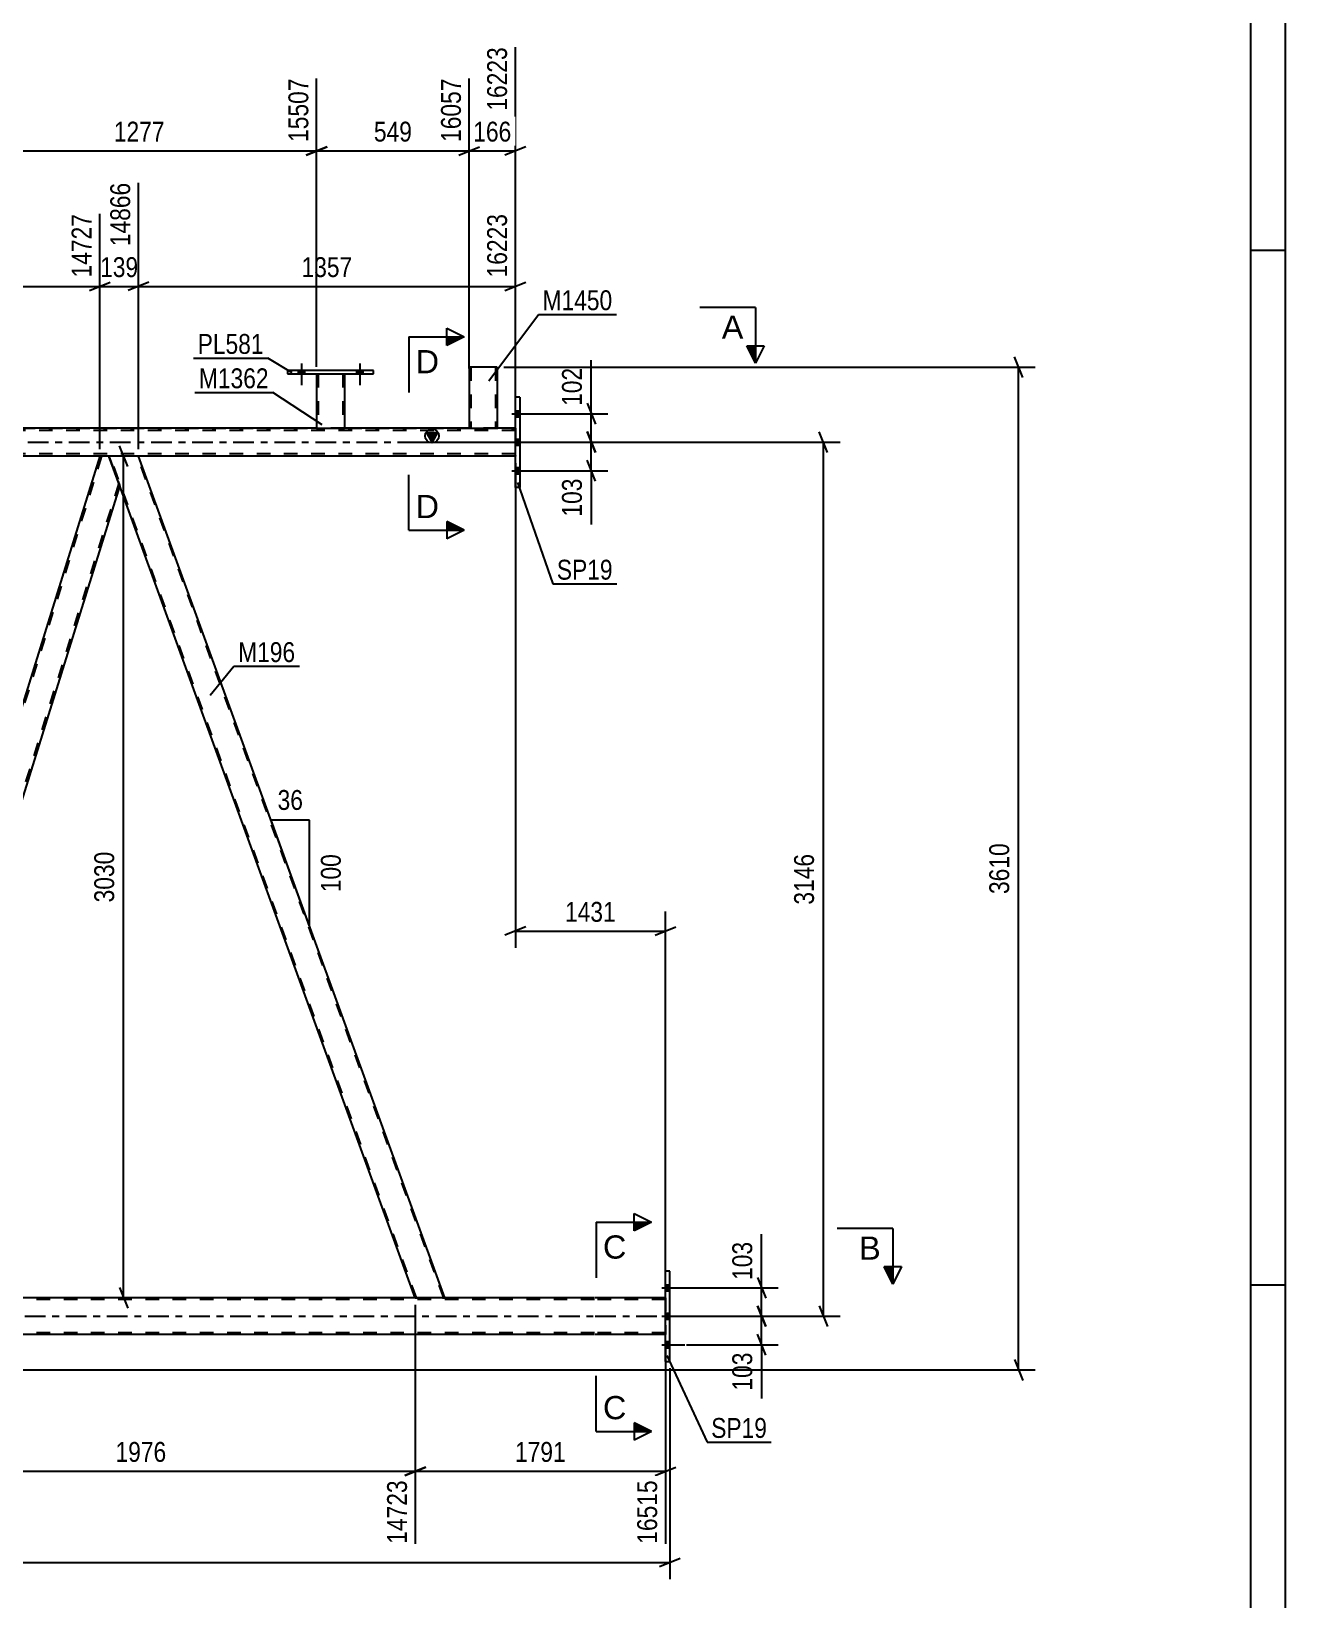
# Model space of a CAD drawing. Header units: millimetres. Extents: x -90 to 751, y -419 to 175.
# Drawn here: x 570.3 to 750.9, y -166.7 to 59.2 of the extents above; entities that cross this region are included whole.
import ezdxf

# ---------------------------------------------------------------- set-up
doc = ezdxf.new("R2010")
doc.units = ezdxf.units.MM
doc.linetypes.add('DXK_LINE_DOT2', pattern=[3.9198, 1.9599, -1.9599])
doc.linetypes.add('DXK_LINE_DOT3', pattern=[5.9187, 2.979, -0.9799, 0.9799, -0.9799])
doc.styles.add('Arial', font='ARIAL.TTF', dxfattribs={"height": 0.2})
doc.styles.add('Arial Narrow', font='ARIALN.TTF', dxfattribs={"height": 0.2})

# ---------------------------------------------------------------- blocks, each defined once
blk = doc.blocks.new('Unknown-814409720-1133')
at = {"color": 5, "linetype": 'Continuous'}
for p, q in [((750.91, -419.4), (750.91, 174.6)), ((745.91, -414.4), (745.91, 169.6)), ((750.91, 27.6), (745.91, 27.6)), ((750.91, -121.4), (745.91, -121.4))]:
    blk.add_line(p, q, dxfattribs=at)
blk = doc.blocks.new('Part-814409720-3761 - 3614')
at = {"color": 2, "linetype": 'Continuous'}
for p, q in [((633.33, 10.8), (633.33, 2)), ((637.33, 10.8), (633.33, 10.8)), ((637.33, 10.8), (637.33, 2)), ((633.33, 2), (637.33, 2))]:
    blk.add_line(p, q, dxfattribs=at)
at = {"color": 7, "linetype": 'DXK_LINE_DOT2'}
for p, q in [((633.57, 10.8), (633.57, 2)), ((637.02, 10.8), (637.03, 10.8)), ((637.03, 10.8), (637.07, 10.8)), ((637.07, 10.8), (637.09, 10.8)), ((637.09, 10.8), (637.09, 2)), ((637.07, 2), (637.03, 2)), ((637.07, 2), (637.03, 2)), ((637.09, 2), (637.07, 2)), ((637.07, 2), (637.09, 2))]:
    blk.add_line(p, q, dxfattribs=at)
blk = doc.blocks.new('Bolt-814409720-3675 - 3614')
at = {"linetype": 'Continuous'}
for points in [[(608.71, 9.84), (609.59, 9.84), (609.59, 10.32), (608.71, 10.32)], [(617.11, 9.84), (617.99, 9.84), (617.99, 10.32), (617.11, 10.32)]]:
    blk.add_hatch(color=1, dxfattribs=at).paths.add_polyline_path(points)
at = {"color": 1, "linetype": 'Continuous'}
for p, q in [((609.15, 11.32), (609.15, 8.2)), ((617.55, 11.32), (617.55, 8.2)), ((608.71, 10.32), (608.71, 9.84)), ((609.59, 10.32), (609.59, 9.84)), ((617.11, 10.32), (617.11, 9.84)), ((617.99, 10.32), (617.99, 9.84))]:
    blk.add_line(p, q, dxfattribs=at)
blk = doc.blocks.new('Bolt-814409720-3676 - 3614')
at = {"linetype": 'Continuous'}
for points in [[(608.71, 9.84), (609.59, 9.84), (609.59, 10.32), (608.71, 10.32)], [(617.11, 9.84), (617.99, 9.84), (617.99, 10.32), (617.11, 10.32)]]:
    blk.add_hatch(color=1, dxfattribs=at).paths.add_polyline_path(points)
at = {"color": 1, "linetype": 'Continuous'}
for p, q in [((609.15, 11.32), (609.15, 8.2)), ((617.55, 11.32), (617.55, 8.2)), ((608.71, 10.32), (608.71, 9.84)), ((609.59, 10.32), (609.59, 9.84)), ((617.11, 10.32), (617.11, 9.84)), ((617.99, 10.32), (617.99, 9.84))]:
    blk.add_line(p, q, dxfattribs=at)
blk = doc.blocks.new('Part-814409720-3766 - 3614')
at = {"color": 2, "linetype": 'Continuous'}
for p, q in [((607.15, 10.32), (607.15, 9.84)), ((619.55, 10.32), (607.15, 10.32)), ((607.15, 9.84), (619.55, 9.84)), ((619.55, 9.84), (619.55, 10.32))]:
    blk.add_line(p, q, dxfattribs=at)
blk = doc.blocks.new('Part-814409720-3771 - 3614')
at = {"color": 2, "linetype": 'Continuous'}
for p, q in [((611.35, 9.84), (611.35, 2)), ((615.35, 9.84), (615.35, 2)), ((611.35, 2), (615.35, 2))]:
    blk.add_line(p, q, dxfattribs=at)
at = {"color": 7, "linetype": 'DXK_LINE_DOT2'}
for p, q in [((611.35, 9.84), (615.35, 9.84)), ((611.35, 9.84), (611.35, 9.84)), ((611.35, 9.84), (611.35, 9.84)), ((611.59, 9.84), (611.59, 2)), ((615.11, 9.84), (615.11, 2)), ((615.35, 9.84), (615.35, 9.84)), ((615.35, 9.84), (615.35, 9.84)), ((615.06, 2), (615.09, 2)), ((615.06, 2), (615.09, 2)), ((615.09, 2), (615.11, 2)), ((615.09, 2), (615.11, 2))]:
    blk.add_line(p, q, dxfattribs=at)
blk = doc.blocks.new('Part-814409720-3904 - 3614')
at = {"color": 2, "linetype": 'Continuous'}
for p, q in [((585.7, -2), (581.44, -2)), ((629.82, -123.22), (585.7, -2)), ((625.56, -123.22), (582.97, -6.2))]:
    blk.add_line(p, q, dxfattribs=at)
at = {"color": 7, "linetype": 'DXK_LINE_DOT2'}
for p, q in [((581.44, -2), (582.97, -6.2)), ((625.74, -123.22), (581.61, -2)), ((629.65, -123.22), (585.53, -2)), ((625.56, -123.22), (629.82, -123.22))]:
    blk.add_line(p, q, dxfattribs=at)
blk = doc.blocks.new('Bolt-814409720-3848 - 3614')
at = {"linetype": 'Continuous'}
for points in [[(640.61, 3.66), (640.61, 4.54), (639.97, 4.54), (639.97, 3.66)], [(640.61, 3.66), (640.61, 4.54), (639.97, 4.54), (639.97, 3.66)], [(640.61, 3.66), (640.61, 4.54), (639.97, 4.54), (639.97, 3.66)], [(640.61, -0.44), (640.61, 0.44), (639.97, 0.44), (639.97, -0.44)], [(640.61, -0.44), (640.61, 0.44), (639.97, 0.44), (639.97, -0.44)], [(640.61, -4.54), (640.61, -3.66), (639.97, -3.66), (639.97, -4.54)], [(640.61, -4.54), (640.61, -3.66), (639.97, -3.66), (639.97, -4.54)], [(640.61, -4.54), (640.61, -3.66), (639.97, -3.66), (639.97, -4.54)]]:
    blk.add_hatch(color=1, dxfattribs=at).paths.add_polyline_path(points)
at = {"color": 1, "linetype": 'Continuous'}
for p, q in [((639.97, 4.54), (640.61, 4.54)), ((639.97, 4.54), (640.61, 4.54)), ((639.97, 4.54), (640.61, 4.54)), ((639.45, 4.1), (642.77, 4.1)), ((639.45, 4.1), (642.77, 4.1)), ((639.45, 4.1), (642.77, 4.1)), ((639.97, 3.66), (640.61, 3.66)), ((639.97, 3.66), (640.61, 3.66)), ((639.97, 3.66), (640.61, 3.66)), ((639.45, 0), (642.77, 0)), ((639.45, 0), (642.77, 0)), ((639.97, 0.44), (640.61, 0.44)), ((639.97, 0.44), (640.61, 0.44)), ((639.97, -0.44), (640.61, -0.44)), ((639.97, -0.44), (640.61, -0.44)), ((639.45, -4.1), (642.77, -4.1)), ((639.45, -4.1), (642.77, -4.1)), ((639.45, -4.1), (642.77, -4.1)), ((639.97, -3.66), (640.61, -3.66)), ((639.97, -3.66), (640.61, -3.66)), ((639.97, -3.66), (640.61, -3.66)), ((639.97, -4.54), (640.61, -4.54)), ((639.97, -4.54), (640.61, -4.54)), ((639.97, -4.54), (640.61, -4.54))]:
    blk.add_line(p, q, dxfattribs=at)
blk = doc.blocks.new('Bolt-814409720-3849 - 3614')
at = {"linetype": 'Continuous'}
for points in [[(662.23, -122.2), (662.23, -121.32), (661.59, -121.32), (661.59, -122.2)], [(662.23, -122.2), (662.23, -121.32), (661.59, -121.32), (661.59, -122.2)], [(662.23, -122.2), (662.23, -121.32), (661.59, -121.32), (661.59, -122.2)], [(662.23, -126.3), (662.23, -125.42), (661.59, -125.42), (661.59, -126.3)], [(662.23, -126.3), (662.23, -125.42), (661.59, -125.42), (661.59, -126.3)], [(662.23, -130.4), (662.23, -129.52), (661.59, -129.52), (661.59, -130.4)], [(662.23, -130.4), (662.23, -129.52), (661.59, -129.52), (661.59, -130.4)], [(662.23, -130.4), (662.23, -129.52), (661.59, -129.52), (661.59, -130.4)]]:
    blk.add_hatch(color=1, dxfattribs=at).paths.add_polyline_path(points)
at = {"color": 1, "linetype": 'Continuous'}
for p, q in [((661.07, -121.76), (664.39, -121.76)), ((661.07, -121.76), (664.39, -121.76)), ((661.07, -121.76), (664.39, -121.76)), ((661.59, -121.32), (662.23, -121.32)), ((661.59, -121.32), (662.23, -121.32)), ((661.59, -121.32), (662.23, -121.32)), ((661.59, -122.2), (662.23, -122.2)), ((661.59, -122.2), (662.23, -122.2)), ((661.59, -122.2), (662.23, -122.2)), ((661.07, -125.86), (664.39, -125.86)), ((661.07, -125.86), (664.39, -125.86)), ((661.59, -125.42), (662.23, -125.42)), ((661.59, -125.42), (662.23, -125.42)), ((661.59, -126.3), (662.23, -126.3)), ((661.59, -126.3), (662.23, -126.3)), ((661.07, -129.96), (664.39, -129.96)), ((661.07, -129.96), (664.39, -129.96)), ((661.07, -129.96), (664.39, -129.96)), ((661.59, -129.52), (662.23, -129.52)), ((661.59, -129.52), (662.23, -129.52)), ((661.59, -129.52), (662.23, -129.52)), ((661.59, -130.4), (662.23, -130.4)), ((661.59, -130.4), (662.23, -130.4)), ((661.59, -130.4), (662.23, -130.4))]:
    blk.add_line(p, q, dxfattribs=at)
blk = doc.blocks.new('Part-814409720-3894 - 3614')
at = {"color": 7, "linetype": 'DXK_LINE_DOT2'}
for p, q in [((580.38, -2), (543.56, -120.12)), ((582.86, -5.88), (546.28, -123.22)), ((582.97, -6.2), (582.99, -6.25)), ((582.99, -6.25), (582.97, -6.2)), ((543.84, -118.4), (543.42, -119.75)), ((548.03, -118.4), (546.53, -123.22)), ((544.69, -123.22), (543.42, -119.75)), ((546.53, -123.22), (544.69, -123.22))]:
    blk.add_line(p, q, dxfattribs=at)
at = {"color": 2, "linetype": 'Continuous'}
for p, q in [((580.13, -2), (543.84, -118.4)), ((581.44, -2), (580.13, -2)), ((582.97, -6.2), (581.44, -2)), ((582.99, -6.25), (548.03, -118.4))]:
    blk.add_line(p, q, dxfattribs=at)
blk = doc.blocks.new('Part-814409720-3924 - 3614')
at = {"color": 2, "linetype": 'Continuous'}
for p, q in [((662.23, -119.36), (661.59, -119.36)), ((661.59, -132.36), (661.59, -119.36)), ((662.23, -132.36), (662.23, -119.36)), ((661.59, -132.36), (662.23, -132.36))]:
    blk.add_line(p, q, dxfattribs=at)
blk = doc.blocks.new('Part-814409720-3934 - 3614')
at = {"color": 7, "linetype": 'DXK_LINE_DOT2'}
for p, q in [((651.37, -123.46), (36.63, -123.46)), ((661.59, -123.46), (651.47, -123.46)), ((661.59, -123.22), (661.59, -128.5)), ((651.37, -128.26), (36.63, -128.26)), ((661.59, -128.26), (651.47, -128.26))]:
    blk.add_line(p, q, dxfattribs=at)
at = {"color": 2, "linetype": 'Continuous'}
for p, q in [((651.37, -123.22), (551.17, -123.22)), ((661.59, -123.22), (651.47, -123.22)), ((651.37, -128.5), (551.17, -128.5)), ((661.59, -128.5), (651.47, -128.5))]:
    blk.add_line(p, q, dxfattribs=at)
at = {"color": 7, "linetype": 'DXK_LINE_DOT3'}
for p, q in [((36.63, -125.86), (651.37, -125.86)), ((651.47, -125.86), (661.59, -125.86))]:
    blk.add_line(p, q, dxfattribs=at)
blk = doc.blocks.new('Part-814409720-3963 - 3614')
at = {"linetype": 'Continuous'}
blk.add_hatch(color=2, dxfattribs=at).paths.add_polyline_path([(627.97, 0), (627.17, 1.4), (628.77, 1.4)])
at = {"color": 7, "linetype": 'DXK_LINE_DOT2'}
for p, q in [((639.97, 1.68), (25.23, 1.68)), ((59.3, 2), (639.97, 2)), ((615.35, 2), (611.35, 2)), ((637.33, 2), (633.33, 2)), ((639.97, 2), (639.97, -2)), ((639.97, -1.68), (25.23, -1.68)), ((585.7, -2), (580.13, -2))]:
    blk.add_line(p, q, dxfattribs=at)
at = {"color": 7, "linetype": 'DXK_LINE_DOT3'}
blk.add_line((25.23, 0), (639.97, 0), dxfattribs=at)
at = {"color": 2, "linetype": 'Continuous'}
for p, q in [((611.35, 2), (564.27, 2)), ((633.33, 2), (615.35, 2)), ((627.97, 0), (627.17, 1.4)), ((627.17, 1.4), (628.77, 1.4)), ((628.77, 1.4), (627.97, 0)), ((639.97, 2), (637.33, 2)), ((580.13, -2), (500.57, -2)), ((639.97, -2), (585.7, -2))]:
    blk.add_line(p, q, dxfattribs=at)
blk.add_circle((627.97, 0.9), 1, dxfattribs=at)
blk = doc.blocks.new('Part-814409720-3984 - 3614')
at = {"color": 2, "linetype": 'Continuous'}
for p, q in [((640.61, 6.5), (639.97, 6.5)), ((639.97, -6.5), (639.97, 6.5)), ((640.61, 6.5), (640.61, -6.5)), ((640.61, -6.5), (639.97, -6.5))]:
    blk.add_line(p, q, dxfattribs=at)
blk = doc.blocks.new('StraightDimension-814409720-15407 - 3614')
at = {"color": 7, "linetype": 'Continuous'}
for p, q in [((560.27, 10.84), (560.27, 52.38)), ((611.35, 10.84), (611.35, 52.38)), ((561.77, 42.54), (558.77, 41.34)), ((560.27, 41.94), (611.35, 41.94)), ((609.85, 41.34), (612.85, 42.54))]:
    blk.add_line(p, q, dxfattribs=at)
at = {"color": 0, "linetype": 'Continuous'}
blk.add_wipeout([(610.75, 52.98), (606.55, 52.98), (606.55, 42.64), (610.75, 42.64)], dxfattribs=at)
at = {"color": 0}
blk.add_wipeout([(590.07, 42.69), (590.07, 46.89), (581.55, 46.89), (581.55, 42.69)], dxfattribs=at)
at = {"color": 3, "linetype": 'Continuous', "style": 'Arial Narrow'}
blk.add_text('15507', height=2.863, rotation=90.0002, dxfattribs=at).set_placement((610.15, 43.24))
at = {"color": 3, "style": 'Arial Narrow'}
blk.add_text('1277', height=2.863, dxfattribs=at).set_placement((582.15, 43.29))
blk = doc.blocks.new('StraightDimension-814409720-4614 - 3614')
at = {"color": 7, "linetype": 'Continuous'}
for p, q in [((585.7, -1), (585.7, 37.37)), ((580.13, -1), (580.13, 32.87)), ((578.63, 21.83), (581.63, 23.03)), ((587.2, 23.03), (584.2, 21.83)), ((580.13, 22.43), (585.7, 22.43))]:
    blk.add_line(p, q, dxfattribs=at)
at = {"color": 0}
blk.add_wipeout([(586.26, 23.18), (586.26, 27.38), (579.57, 27.38), (579.57, 23.18)], dxfattribs=at)
at = {"color": 0, "linetype": 'Continuous'}
blk.add_wipeout([(585.1, 37.97), (580.9, 37.97), (580.9, 27.63), (585.1, 27.63)], dxfattribs=at)
at = {"color": 3, "linetype": 'Continuous', "style": 'Arial Narrow'}
blk.add_text('14866', height=2.863, rotation=90.0002, dxfattribs=at).set_placement((584.5, 28.23))
at = {"color": 3, "style": 'Arial Narrow'}
blk.add_text('139', height=2.863, dxfattribs=at).set_placement((580.17, 23.78))
blk = doc.blocks.new('StraightDimension-814409720-15641 - 3614')
at = {"color": 7, "linetype": 'Continuous'}
for p, q in [((546.53, -124.22), (546.53, -158.62)), ((625.56, -124.22), (625.56, -158.62)), ((548.03, -147.58), (545.03, -148.78)), ((546.53, -148.18), (625.56, -148.18)), ((624.06, -148.78), (627.06, -147.58))]:
    blk.add_line(p, q, dxfattribs=at)
at = {"color": 0}
blk.add_wipeout([(590.3, -147.43), (590.3, -143.23), (581.79, -143.23), (581.79, -147.43)], dxfattribs=at)
at = {"color": 0, "linetype": 'Continuous'}
blk.add_wipeout([(624.96, -148.88), (620.76, -148.88), (620.76, -159.22), (624.96, -159.22)], dxfattribs=at)
at = {"color": 3, "style": 'Arial Narrow'}
blk.add_text('1976', height=2.863, dxfattribs=at).set_placement((582.39, -146.83))
at = {"color": 3, "linetype": 'Continuous', "style": 'Arial Narrow'}
blk.add_text('14723', height=2.863, rotation=90.0002, dxfattribs=at).set_placement((624.36, -158.62))
blk = doc.blocks.new('StraightDimension-814409720-5358 - 3614')
at = {"color": 7, "linetype": 'Continuous'}
for p, q in [((602.67, -2), (580.69, -2)), ((584.14, -3.5), (582.94, -0.5)), ((583.54, -123.22), (583.54, -2)), ((582.94, -121.72), (584.14, -124.72)), ((601.81, -123.22), (580.69, -123.22))]:
    blk.add_line(p, q, dxfattribs=at)
at = {"color": 0}
blk.add_wipeout([(582.79, -58.35), (578.59, -58.35), (578.59, -66.87), (582.79, -66.87)], dxfattribs=at)
at = {"color": 3, "style": 'Arial Narrow'}
blk.add_text('3030', height=2.863, rotation=90.0002, dxfattribs=at).set_placement((582.19, -66.27))
blk = doc.blocks.new('StraightDimension-814409720-4557 - 3614')
at = {"color": 7, "linetype": 'Continuous'}
for p, q in [((663.23, -125.86), (677.83, -125.86)), ((674.83, -124.36), (676.03, -127.36)), ((675.43, -129.96), (675.43, -125.86)), ((676.03, -131.46), (674.83, -128.46)), ((664.63, -129.96), (677.83, -129.96))]:
    blk.add_line(p, q, dxfattribs=at)
at = {"color": 0}
blk.add_wipeout([(674.68, -130.48), (670.48, -130.48), (670.48, -137.17), (674.68, -137.17)], dxfattribs=at)
at = {"color": 7, "linetype": 'Continuous'}
blk.add_line((675.43, -129.96), (675.43, -137.69), dxfattribs=at)
blk.add_line((675.43, -129.96), (675.43, -137.69), dxfattribs=at)
at = {"color": 3, "style": 'Arial Narrow'}
blk.add_text('103', height=2.863, rotation=90.0002, dxfattribs=at).set_placement((674.08, -136.57))
blk = doc.blocks.new('AngleDimension-814409720-4141 - 3614')
at = {"color": 7, "linetype": 'Continuous'}
for p, q in [((609.72, -68), (604.79, -54.45)), ((610.33, -54.45), (604.79, -54.45)), ((610.33, -69.67), (604.79, -54.45)), ((610.33, -69.67), (610.33, -54.45))]:
    blk.add_line(p, q, dxfattribs=at)
at = {"color": 0}
for points in [[(609.99, -53.55), (609.99, -49.35), (605.13, -49.35), (605.13, -53.55)], [(615.43, -58.72), (611.23, -58.72), (611.23, -65.4), (615.43, -65.4)]]:
    blk.add_wipeout(points, dxfattribs=at)
at = {"color": 3, "style": 'Arial Narrow'}
blk.add_text('36', height=2.863, dxfattribs=at).set_placement((605.73, -52.95))
blk.add_text('100', height=2.863, rotation=90.0002, dxfattribs=at).set_placement((614.83, -64.8))
blk = doc.blocks.new('StraightDimension-814409720-4536 - 3614')
at = {"color": 7, "linetype": 'Continuous'}
for p, q in [((650.3, 5.6), (651.5, 2.6)), ((641.61, 4.1), (653.3, 4.1)), ((650.9, 0.02), (650.9, 4.1)), ((625.97, 0.02), (653.3, 0.02)), ((651.5, -1.48), (650.3, 1.52))]:
    blk.add_line(p, q, dxfattribs=at)
at = {"color": 0}
blk.add_wipeout([(650.15, 11.31), (645.95, 11.31), (645.95, 4.63), (650.15, 4.63)], dxfattribs=at)
at = {"color": 7, "linetype": 'Continuous'}
blk.add_line((650.9, 4.1), (650.9, 11.83), dxfattribs=at)
blk.add_line((650.9, 4.1), (650.9, 11.83), dxfattribs=at)
at = {"color": 3, "style": 'Arial Narrow'}
blk.add_text('102', height=2.863, rotation=90.0002, dxfattribs=at).set_placement((649.55, 5.23))
blk = doc.blocks.new('StraightDimension-814409720-4546 - 3614')
at = {"color": 7, "linetype": 'Continuous'}
for p, q in [((625.97, 0.02), (653.3, 0.02)), ((650.3, 1.52), (651.5, -1.48)), ((650.9, -4.1), (650.9, 0.02)), ((641.61, -4.1), (653.3, -4.1)), ((651.5, -5.6), (650.3, -2.6))]:
    blk.add_line(p, q, dxfattribs=at)
at = {"color": 0}
blk.add_wipeout([(650.15, -4.62), (645.95, -4.62), (645.95, -11.31), (650.15, -11.31)], dxfattribs=at)
at = {"color": 7, "linetype": 'Continuous'}
blk.add_line((650.9, -4.1), (650.9, -11.83), dxfattribs=at)
blk.add_line((650.9, -4.1), (650.9, -11.83), dxfattribs=at)
at = {"color": 3, "style": 'Arial Narrow'}
blk.add_text('103', height=2.863, rotation=90.0002, dxfattribs=at).set_placement((649.55, -10.71))
blk = doc.blocks.new('StraightDimension-814409720-4565 - 3614')
at = {"color": 7, "linetype": 'Continuous'}
for p, q in [((663.23, -121.76), (677.83, -121.76)), ((674.83, -120.26), (676.03, -123.26)), ((675.43, -125.86), (675.43, -121.76)), ((663.23, -125.86), (677.83, -125.86)), ((676.03, -127.36), (674.83, -124.36))]:
    blk.add_line(p, q, dxfattribs=at)
at = {"color": 0}
blk.add_wipeout([(674.68, -114.55), (670.48, -114.55), (670.48, -121.23), (674.68, -121.23)], dxfattribs=at)
at = {"color": 7, "linetype": 'Continuous'}
blk.add_line((675.43, -121.76), (675.43, -114.02), dxfattribs=at)
blk.add_line((675.43, -121.76), (675.43, -114.02), dxfattribs=at)
at = {"color": 3, "style": 'Arial Narrow'}
blk.add_text('103', height=2.863, rotation=90.0002, dxfattribs=at).set_placement((674.08, -120.63))
blk = doc.blocks.new('StraightDimension-814409720-4595 - 3614')
at = {"color": 7, "linetype": 'Continuous'}
for p, q in [((585.7, -1), (585.7, 37.37)), ((639.97, 3), (639.97, 32.87)), ((587.2, 23.03), (584.2, 21.83)), ((638.47, 21.83), (641.47, 23.03)), ((585.7, 22.43), (639.97, 22.43))]:
    blk.add_line(p, q, dxfattribs=at)
at = {"color": 0, "linetype": 'Continuous'}
blk.add_wipeout([(639.37, 33.47), (635.17, 33.47), (635.17, 23.13), (639.37, 23.13)], dxfattribs=at)
at = {"color": 0}
blk.add_wipeout([(617.09, 23.18), (617.09, 27.38), (608.58, 27.38), (608.58, 23.18)], dxfattribs=at)
at = {"color": 3, "linetype": 'Continuous', "style": 'Arial Narrow'}
blk.add_text('16223', height=2.863, rotation=90.0002, dxfattribs=at).set_placement((638.77, 23.73))
at = {"color": 3, "style": 'Arial Narrow'}
blk.add_text('1357', height=2.863, dxfattribs=at).set_placement((609.18, 23.78))
blk = doc.blocks.new('StraightDimension-814409720-4639 - 3614')
at = {"color": 7, "linetype": 'Continuous'}
for p, q in [((500.57, -1), (500.57, 37.37)), ((580.13, -1), (580.13, 32.87)), ((502.07, 23.03), (499.07, 21.83)), ((578.63, 21.83), (581.63, 23.03)), ((500.57, 22.43), (580.13, 22.43))]:
    blk.add_line(p, q, dxfattribs=at)
at = {"color": 0, "linetype": 'Continuous'}
blk.add_wipeout([(579.53, 33.47), (575.33, 33.47), (575.33, 23.13), (579.53, 23.13)], dxfattribs=at)
at = {"color": 0}
blk.add_wipeout([(544.6, 23.18), (544.6, 27.38), (536.09, 27.38), (536.09, 23.18)], dxfattribs=at)
at = {"color": 3, "linetype": 'Continuous', "style": 'Arial Narrow'}
blk.add_text('14727', height=2.863, rotation=90.0002, dxfattribs=at).set_placement((578.93, 23.73))
at = {"color": 3, "style": 'Arial Narrow'}
blk.add_text('1989', height=2.863, dxfattribs=at).set_placement((536.69, 23.78))
blk = doc.blocks.new('StraightDimension-814409720-4899 - 3614')
at = {"color": 7, "linetype": 'Continuous'}
for p, q in [((639.97, -3), (639.97, -72.81)), ((661.59, -122.22), (661.59, -67.56)), ((641.47, -69.81), (638.47, -71.01)), ((660.09, -71.01), (663.09, -69.81)), ((639.97, -70.41), (661.59, -70.41))]:
    blk.add_line(p, q, dxfattribs=at)
at = {"color": 0}
blk.add_wipeout([(655.04, -69.66), (655.04, -65.46), (646.52, -65.46), (646.52, -69.66)], dxfattribs=at)
at = {"color": 3, "style": 'Arial Narrow'}
blk.add_text('1431', height=2.863, dxfattribs=at).set_placement((647.12, -69.06))
blk = doc.blocks.new('StraightDimension-814409720-4910 - 3614')
at = {"color": 7, "linetype": 'Continuous'}
for p, q in [((662.23, -133.36), (662.23, -163.72)), ((-0.64, -161.32), (662.23, -161.32)), ((660.73, -161.92), (663.73, -160.72))]:
    blk.add_line(p, q, dxfattribs=at)
blk = doc.blocks.new('StraightDimension-814409720-5250 - 3614')
at = {"color": 7, "linetype": 'Continuous'}
for p, q in [((641.61, 0), (686.73, 0)), ((684.93, -1.5), (683.73, 1.5)), ((684.33, -125.86), (684.33, 0)), ((663.23, -125.86), (686.73, -125.86)), ((683.73, -124.36), (684.93, -127.36))]:
    blk.add_line(p, q, dxfattribs=at)
at = {"color": 0}
blk.add_wipeout([(683.57, -58.67), (679.37, -58.67), (679.37, -67.19), (683.57, -67.19)], dxfattribs=at)
at = {"color": 3, "style": 'Arial Narrow'}
blk.add_text('3146', height=2.863, rotation=90.0002, dxfattribs=at).set_placement((682.98, -66.59))
blk = doc.blocks.new('StraightDimension-814409720-15405 - 3614')
at = {"color": 7, "linetype": 'Continuous'}
for p, q in [((639.97, 3), (639.97, 56.88)), ((633.33, 10.61), (633.33, 52.38)), ((631.83, 41.34), (634.83, 42.54)), ((633.33, 41.94), (639.97, 41.94)), ((641.47, 42.54), (638.47, 41.34))]:
    blk.add_line(p, q, dxfattribs=at)
at = {"color": 0}
blk.add_wipeout([(639.99, 42.69), (639.99, 46.89), (633.31, 46.89), (633.31, 42.69)], dxfattribs=at)
at = {"color": 0, "linetype": 'Continuous'}
blk.add_wipeout([(639.37, 57.48), (635.17, 57.48), (635.17, 47.14), (639.37, 47.14)], dxfattribs=at)
at = {"color": 3, "linetype": 'Continuous', "style": 'Arial Narrow'}
blk.add_text('16223', height=2.863, rotation=90.0002, dxfattribs=at).set_placement((638.77, 47.74))
at = {"color": 3, "style": 'Arial Narrow'}
blk.add_text('166', height=2.863, dxfattribs=at).set_placement((633.91, 43.29))
blk = doc.blocks.new('StraightDimension-814409720-15406 - 3614')
at = {"color": 7, "linetype": 'Continuous'}
for p, q in [((611.35, 10.84), (611.35, 52.38)), ((633.33, 10.61), (633.33, 52.38)), ((612.85, 42.54), (609.85, 41.34)), ((611.35, 41.94), (633.33, 41.94)), ((631.83, 41.34), (634.83, 42.54))]:
    blk.add_line(p, q, dxfattribs=at)
at = {"color": 0, "linetype": 'Continuous'}
blk.add_wipeout([(632.73, 52.98), (628.53, 52.98), (628.53, 42.64), (632.73, 42.64)], dxfattribs=at)
at = {"color": 0}
blk.add_wipeout([(625.68, 42.69), (625.68, 46.89), (619, 46.89), (619, 42.69)], dxfattribs=at)
at = {"color": 3, "linetype": 'Continuous', "style": 'Arial Narrow'}
blk.add_text('16057', height=2.863, rotation=90.0002, dxfattribs=at).set_placement((632.13, 43.24))
at = {"color": 3, "style": 'Arial Narrow'}
blk.add_text('549', height=2.863, dxfattribs=at).set_placement((619.6, 43.29))
blk = doc.blocks.new('StraightDimension-814409720-15603 - 3614')
at = {"color": 7, "linetype": 'Continuous'}
for p, q in [((713.04, 9.3), (711.84, 12.3)), ((638.33, 10.8), (714.84, 10.8)), ((712.44, -133.6), (712.44, 10.8)), ((711.84, -132.1), (713.04, -135.1)), ((552.17, -133.6), (714.84, -133.6))]:
    blk.add_line(p, q, dxfattribs=at)
at = {"color": 0}
blk.add_wipeout([(711.69, -57.15), (707.49, -57.15), (707.49, -65.66), (711.69, -65.66)], dxfattribs=at)
at = {"color": 3, "style": 'Arial Narrow'}
blk.add_text('3610', height=2.863, rotation=90.0002, dxfattribs=at).set_placement((711.09, -65.06))
blk = doc.blocks.new('StraightDimension-814409720-15640 - 3614')
at = {"color": 7, "linetype": 'Continuous'}
for p, q in [((625.56, -124.22), (625.56, -158.62)), ((661.59, -129.5), (661.59, -158.62)), ((627.06, -147.58), (624.06, -148.78)), ((625.56, -148.18), (661.59, -148.18)), ((660.09, -148.78), (663.09, -147.58))]:
    blk.add_line(p, q, dxfattribs=at)
at = {"color": 0}
blk.add_wipeout([(647.83, -147.43), (647.83, -143.23), (639.32, -143.23), (639.32, -147.43)], dxfattribs=at)
at = {"color": 0, "linetype": 'Continuous'}
blk.add_wipeout([(660.99, -148.88), (656.79, -148.88), (656.79, -159.22), (660.99, -159.22)], dxfattribs=at)
at = {"color": 3, "style": 'Arial Narrow'}
blk.add_text('1791', height=2.863, dxfattribs=at).set_placement((639.92, -146.83))
at = {"color": 3, "linetype": 'Continuous', "style": 'Arial Narrow'}
blk.add_text('16515', height=2.863, rotation=90.0002, dxfattribs=at).set_placement((660.39, -158.62))
blk = doc.blocks.new('SectionMark-814409720-5395 - 3614')
at = {"color": 6, "linetype": 'Continuous'}
for p in [(694.34, -113.22), (695.59, -118.72)]:
    blk.add_line(p, (694.34, -121.22), dxfattribs=at)
at = {"color": 0, "linetype": 'Continuous'}
blk.add_wipeout([(692.59, -117.72), (692.59, -114.22), (689.48, -114.22), (689.48, -117.72)], dxfattribs=at)
at = {"linetype": 'Continuous'}
blk.add_hatch(color=6, dxfattribs=at).paths.add_polyline_path([(693.09, -118.72), (694.34, -118.72), (694.34, -121.22)])
at = {"color": 6, "linetype": 'Continuous'}
for p, q in [((694.34, -113.22), (686.34, -113.22)), ((693.09, -118.72), (695.59, -118.72)), ((694.34, -121.22), (693.09, -118.72))]:
    blk.add_line(p, q, dxfattribs=at)
at = {"color": 3, "linetype": 'Continuous', "style": 'Arial'}
blk.add_text('B', height=3.34, dxfattribs=at).set_placement((689.48, -117.72))
blk = doc.blocks.new('Mark-814409720-3757 - 3614')
at = {"color": 0}
blk.add_wipeout([(653.94, 19.01), (653.94, 22.01), (643.89, 22.01), (643.89, 19.01)], dxfattribs=at)
blk.add_wipeout([(653.94, 19.01), (653.94, 22.01), (643.89, 22.01), (643.89, 19.01)], dxfattribs=at)
at = {"color": 30, "linetype": 'Continuous'}
for p, q in [((636.17, 8.86), (643.29, 18.41)), ((643.29, 18.41), (654.54, 18.41))]:
    blk.add_line(p, q, dxfattribs=at)
at = {"color": 3, "style": 'Arial Narrow'}
blk.add_text('M1450', height=2.863, dxfattribs=at).set_placement((643.89, 19.01))
blk = doc.blocks.new('Mark-814409720-3762 - 3614')
at = {"color": 0}
blk.add_wipeout([(603.72, 12.72), (603.72, 15.72), (594.22, 15.72), (594.22, 12.72)], dxfattribs=at)
blk.add_wipeout([(603.72, 12.72), (603.72, 15.72), (594.22, 15.72), (594.22, 12.72)], dxfattribs=at)
at = {"color": 30, "linetype": 'Continuous'}
for p in [(593.62, 12.12), (607.82, 9.98)]:
    blk.add_line(p, (604.32, 12.12), dxfattribs=at)
at = {"color": 3, "style": 'Arial Narrow'}
blk.add_text('PL581', height=2.863, dxfattribs=at).set_placement((594.22, 12.72))
blk = doc.blocks.new('Mark-814409720-3767 - 3614')
at = {"color": 0}
blk.add_wipeout([(604.45, 7.77), (604.45, 10.77), (594.4, 10.77), (594.4, 7.77)], dxfattribs=at)
blk.add_wipeout([(604.45, 7.77), (604.45, 10.77), (594.4, 10.77), (594.4, 7.77)], dxfattribs=at)
at = {"color": 30, "linetype": 'Continuous'}
for p in [(593.8, 7.17), (612.16, 2.52)]:
    blk.add_line(p, (605.05, 7.17), dxfattribs=at)
at = {"color": 3, "style": 'Arial Narrow'}
blk.add_text('M1362', height=2.863, dxfattribs=at).set_placement((594.4, 7.77))
blk = doc.blocks.new('Mark-814409720-3900 - 3614')
at = {"color": 0}
blk.add_wipeout([(608.27, -31.66), (608.27, -28.66), (600.05, -28.66), (600.05, -31.66)], dxfattribs=at)
blk.add_wipeout([(608.27, -31.66), (608.27, -28.66), (600.05, -28.66), (600.05, -31.66)], dxfattribs=at)
at = {"color": 30, "linetype": 'Continuous'}
for p, q in [((596, -36.44), (599.45, -32.26)), ((599.45, -32.26), (608.87, -32.26))]:
    blk.add_line(p, q, dxfattribs=at)
at = {"color": 3, "style": 'Arial Narrow'}
blk.add_text('M196', height=2.863, dxfattribs=at).set_placement((600.05, -31.66))
blk = doc.blocks.new('SectionMark-814409720-5399 - 3614')
at = {"linetype": 'Continuous'}
for points in [[(630.11, 13.93), (630.11, 15.18), (632.61, 15.18)], [(630.11, -12.68), (630.11, -11.43), (632.61, -12.68)]]:
    blk.add_hatch(color=6, dxfattribs=at).paths.add_polyline_path(points)
at = {"color": 6, "linetype": 'Continuous'}
for p, q in [((630.11, 13.93), (630.11, 16.43)), ((630.11, 16.43), (632.61, 15.18)), ((624.61, 15.18), (632.61, 15.18)), ((632.61, 15.18), (630.11, 13.93)), ((624.61, -12.68), (632.61, -12.68)), ((632.61, -12.68), (630.11, -11.43)), ((630.11, -11.43), (630.11, -13.93)), ((632.61, -12.68), (630.11, -13.93))]:
    blk.add_line(p, q, dxfattribs=at)
at = {"color": 0, "linetype": 'Continuous'}
for points in [[(628.98, 9.93), (628.98, 13.43), (625.61, 13.43), (625.61, 9.93)], [(628.98, -10.93), (628.98, -7.43), (625.61, -7.43), (625.61, -10.93)]]:
    blk.add_wipeout(points, dxfattribs=at)
at = {"color": 6, "linetype": 'Continuous'}
for p, q in [((624.61, 15.18), (624.61, 7.18)), ((624.61, -12.68), (624.61, -4.68))]:
    blk.add_line(p, q, dxfattribs=at)
at = {"color": 3, "linetype": 'Continuous', "style": 'Arial'}
for p in [(625.61, 9.93), (625.61, -10.93)]:
    blk.add_text('D', height=3.34, dxfattribs=at).set_placement(p)
blk = doc.blocks.new('Mark-814409720-3920 - 3614')
at = {"color": 0}
blk.add_wipeout([(676.22, -143.38), (676.22, -140.38), (668.18, -140.38), (668.18, -143.38)], dxfattribs=at)
blk.add_wipeout([(676.22, -143.38), (676.22, -140.38), (668.18, -140.38), (668.18, -143.38)], dxfattribs=at)
at = {"color": 30, "linetype": 'Continuous'}
for p, q in [((661.81, -131.5), (667.58, -143.98)), ((667.58, -143.98), (676.82, -143.98))]:
    blk.add_line(p, q, dxfattribs=at)
at = {"color": 3, "style": 'Arial Narrow'}
blk.add_text('SP19', height=2.863, dxfattribs=at).set_placement((668.18, -143.38))
blk = doc.blocks.new('Mark-814409720-3980 - 3614')
at = {"color": 0}
blk.add_wipeout([(653.98, -19.79), (653.98, -16.79), (645.95, -16.79), (645.95, -19.79)], dxfattribs=at)
blk.add_wipeout([(653.98, -19.79), (653.98, -16.79), (645.95, -16.79), (645.95, -19.79)], dxfattribs=at)
at = {"color": 30, "linetype": 'Continuous'}
for p, q in [((640.28, -5.8), (645.35, -20.39)), ((645.35, -20.39), (654.58, -20.39))]:
    blk.add_line(p, q, dxfattribs=at)
at = {"color": 3, "style": 'Arial Narrow'}
blk.add_text('SP19', height=2.863, dxfattribs=at).set_placement((645.95, -19.79))
blk = doc.blocks.new('SectionMark-814409720-5389 - 3614')
at = {"linetype": 'Continuous'}
for points in [[(657.09, -113.56), (657.09, -112.31), (659.59, -112.31)], [(657.09, -142.44), (657.09, -141.19), (659.59, -142.44)]]:
    blk.add_hatch(color=6, dxfattribs=at).paths.add_polyline_path(points)
at = {"color": 6, "linetype": 'Continuous'}
for p, q in [((651.59, -112.31), (659.59, -112.31)), ((657.09, -113.56), (657.09, -111.06)), ((657.09, -111.06), (659.59, -112.31)), ((659.59, -112.31), (657.09, -113.56)), ((659.59, -142.44), (657.09, -141.19)), ((657.09, -141.19), (657.09, -143.69)), ((651.59, -142.44), (659.59, -142.44)), ((659.59, -142.44), (657.09, -143.69))]:
    blk.add_line(p, q, dxfattribs=at)
at = {"color": 0, "linetype": 'Continuous'}
for points in [[(655.96, -117.56), (655.96, -114.06), (652.59, -114.06), (652.59, -117.56)], [(655.96, -140.69), (655.96, -137.19), (652.59, -137.19), (652.59, -140.69)]]:
    blk.add_wipeout(points, dxfattribs=at)
at = {"color": 6, "linetype": 'Continuous'}
for p, q in [((651.59, -112.31), (651.59, -120.31)), ((651.59, -142.44), (651.59, -134.44))]:
    blk.add_line(p, q, dxfattribs=at)
at = {"color": 3, "linetype": 'Continuous', "style": 'Arial'}
for p in [(652.59, -117.56), (652.59, -140.69)]:
    blk.add_text('C', height=3.34, dxfattribs=at).set_placement(p)
blk = doc.blocks.new('SectionMark-814409720-5393 - 3614')
at = {"color": 6, "linetype": 'Continuous'}
for p in [(674.56, 19.4), (675.81, 13.9)]:
    blk.add_line(p, (674.56, 11.4), dxfattribs=at)
at = {"color": 0, "linetype": 'Continuous'}
blk.add_wipeout([(672.81, 14.9), (672.81, 18.4), (669.7, 18.4), (669.7, 14.9)], dxfattribs=at)
at = {"linetype": 'Continuous'}
blk.add_hatch(color=6, dxfattribs=at).paths.add_polyline_path([(673.31, 13.9), (674.56, 13.9), (674.56, 11.4)])
at = {"color": 6, "linetype": 'Continuous'}
for p, q in [((674.56, 19.4), (666.56, 19.4)), ((673.31, 13.9), (675.81, 13.9)), ((674.56, 11.4), (673.31, 13.9))]:
    blk.add_line(p, q, dxfattribs=at)
at = {"color": 3, "linetype": 'Continuous', "style": 'Arial'}
blk.add_text('A', height=3.34, dxfattribs=at).set_placement((669.7, 14.9))

msp = doc.modelspace()

# ---------------------------------------------------------------- block references
for name in ['Unknown-814409720-1133', 'Bolt-814409720-3675 - 3614', 'Bolt-814409720-3676 - 3614', 'Part-814409720-3766 - 3614', 'Part-814409720-3771 - 3614', 'Part-814409720-3761 - 3614', 'Bolt-814409720-3848 - 3614', 'Part-814409720-3984 - 3614', 'Part-814409720-3963 - 3614', 'Part-814409720-3894 - 3614', 'Part-814409720-3904 - 3614', 'Part-814409720-3924 - 3614', 'Bolt-814409720-3849 - 3614', 'Part-814409720-3934 - 3614']:
    msp.add_blockref(name, (0, 0))

# ---------------------------------------------------------------- next in the draw order: block references
for name in ['StraightDimension-814409720-15407 - 3614', 'StraightDimension-814409720-4536 - 3614', 'AngleDimension-814409720-4141 - 3614', 'StraightDimension-814409720-15641 - 3614', 'StraightDimension-814409720-4557 - 3614']:
    msp.add_blockref(name, (0, 0))

# ---------------------------------------------------------------- next in the draw order: block references
for name in ['StraightDimension-814409720-4614 - 3614', 'StraightDimension-814409720-4546 - 3614', 'StraightDimension-814409720-4565 - 3614']:
    msp.add_blockref(name, (0, 0))

# ---------------------------------------------------------------- next in the draw order: block references
for name in ['StraightDimension-814409720-5358 - 3614', 'StraightDimension-814409720-4899 - 3614']:
    msp.add_blockref(name, (0, 0))

# ---------------------------------------------------------------- next in the draw order: block references
for name in ['StraightDimension-814409720-4639 - 3614', 'StraightDimension-814409720-4595 - 3614', 'StraightDimension-814409720-4910 - 3614']:
    msp.add_blockref(name, (0, 0))

# ---------------------------------------------------------------- next in the draw order: block references
for name in ['StraightDimension-814409720-15405 - 3614', 'StraightDimension-814409720-5250 - 3614']:
    msp.add_blockref(name, (0, 0))

# ---------------------------------------------------------------- next in the draw order: block references
msp.add_blockref('StraightDimension-814409720-15406 - 3614', (0, 0))

# ---------------------------------------------------------------- next in the draw order: block references
msp.add_blockref('StraightDimension-814409720-15603 - 3614', (0, 0))

# ---------------------------------------------------------------- next in the draw order: block references
for name in ['Mark-814409720-3757 - 3614', 'SectionMark-814409720-5399 - 3614', 'Mark-814409720-3762 - 3614', 'Mark-814409720-3980 - 3614', 'Mark-814409720-3900 - 3614', 'SectionMark-814409720-5395 - 3614', 'StraightDimension-814409720-15640 - 3614']:
    msp.add_blockref(name, (0, 0))

# ---------------------------------------------------------------- next in the draw order: block references
for name in ['Mark-814409720-3767 - 3614', 'SectionMark-814409720-5389 - 3614', 'Mark-814409720-3920 - 3614']:
    msp.add_blockref(name, (0, 0))

# ---------------------------------------------------------------- next in the draw order: block references
msp.add_blockref('SectionMark-814409720-5393 - 3614', (0, 0))

doc.saveas('drawing.dxf')
